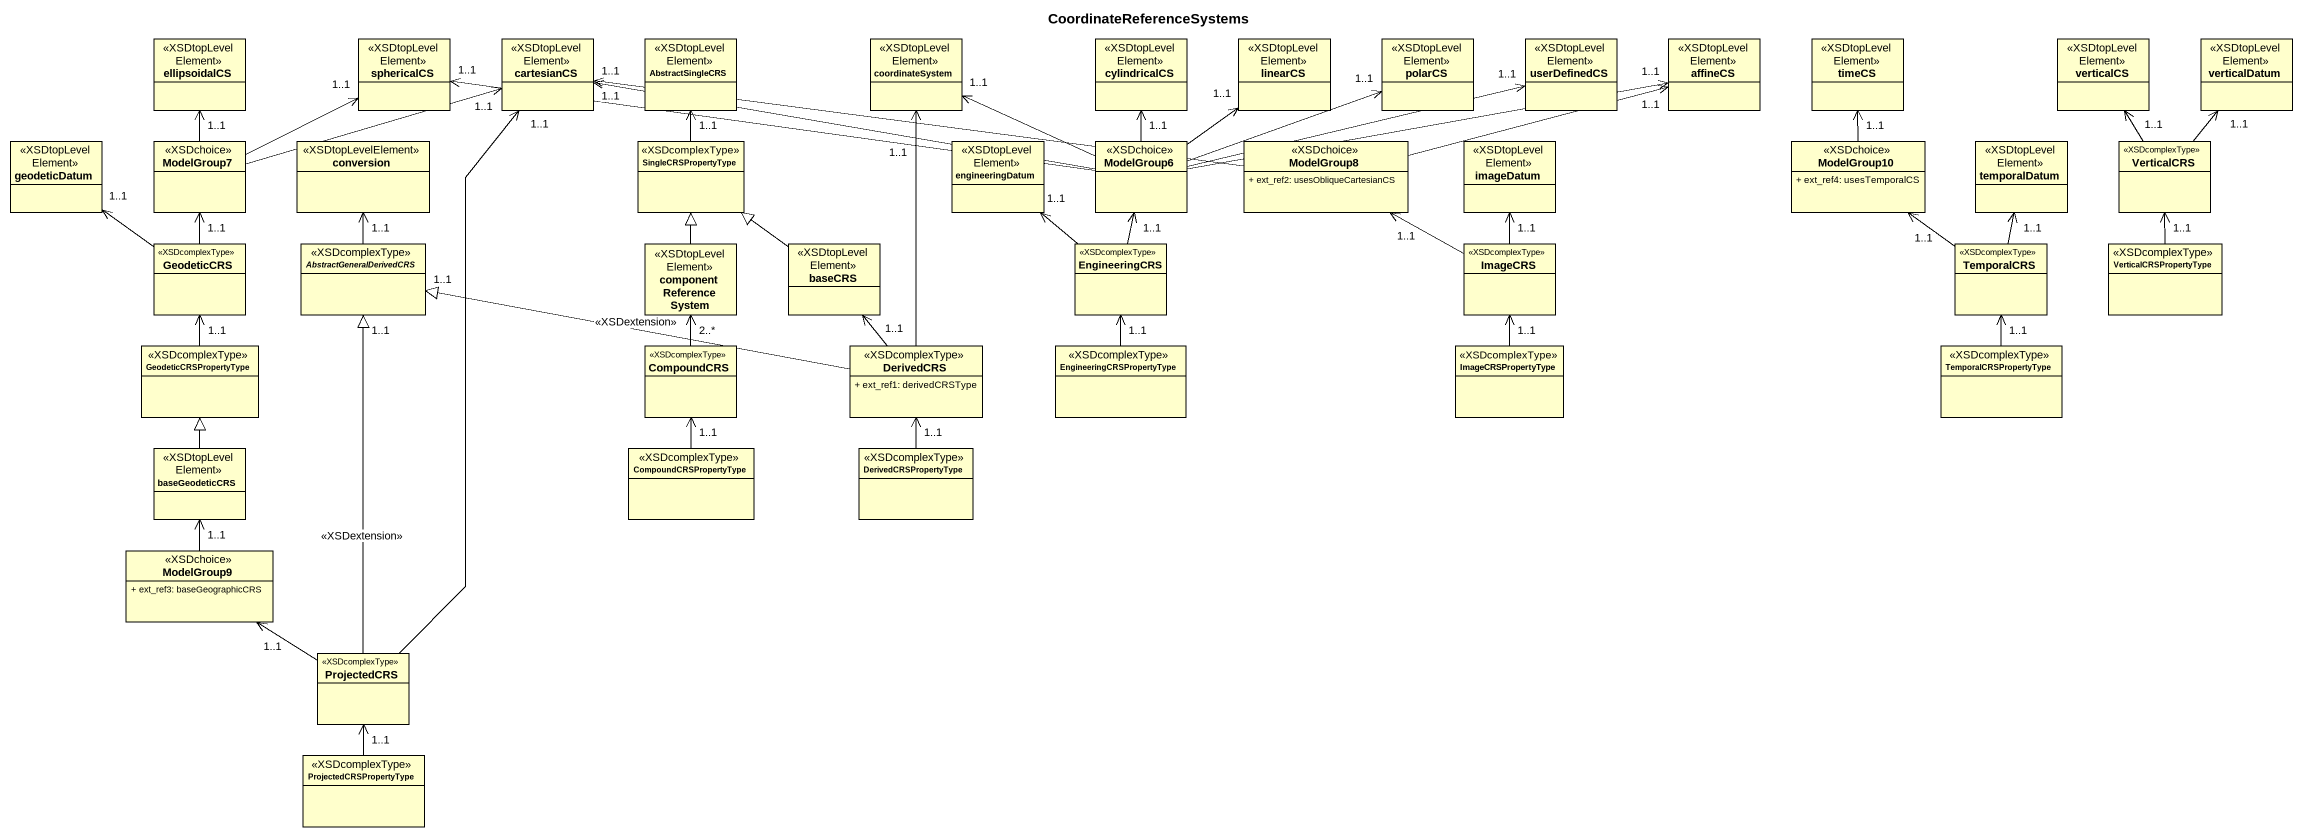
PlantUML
@startuml
title CoordinateReferenceSystems
hide circle
hide empty members
skinparam classAttributeIconSize 0
class ellipsoidalCS <<XSDtopLevelElement>>
class sphericalCS <<XSDtopLevelElement>>
class cartesianCS <<XSDtopLevelElement>>
class AbstractSingleCRS <<XSDtopLevelElement>>
class coordinateSystem <<XSDtopLevelElement>>
class cylindricalCS <<XSDtopLevelElement>>
class linearCS <<XSDtopLevelElement>>
class polarCS <<XSDtopLevelElement>>
class userDefinedCS <<XSDtopLevelElement>>
class affineCS <<XSDtopLevelElement>>
class timeCS <<XSDtopLevelElement>>
class verticalCS <<XSDtopLevelElement>>
class verticalDatum <<XSDtopLevelElement>>
class geodeticDatum <<XSDtopLevelElement>>
class ModelGroup7 <<XSDchoice>>
class conversion <<XSDtopLevelElement>>
class SingleCRSPropertyType <<XSDcomplexType>>
class engineeringDatum <<XSDtopLevelElement>>
class ModelGroup6 <<XSDchoice>>
class ModelGroup8 <<XSDchoice>> {
  + ext_ref2: usesObliqueCartesianCS
}
class imageDatum <<XSDtopLevelElement>>
class ModelGroup10 <<XSDchoice>> {
  + ext_ref4: usesTemporalCS
}
class temporalDatum <<XSDtopLevelElement>>
class VerticalCRS <<XSDcomplexType>>
class GeodeticCRS <<XSDcomplexType>>
abstract class AbstractGeneralDerivedCRS <<XSDcomplexType>>
class componentReferenceSystem <<XSDtopLevelElement>>
class baseCRS <<XSDtopLevelElement>>
class EngineeringCRS <<XSDcomplexType>>
class ImageCRS <<XSDcomplexType>>
class TemporalCRS <<XSDcomplexType>>
class VerticalCRSPropertyType <<XSDcomplexType>>
class GeodeticCRSPropertyType <<XSDcomplexType>>
class CompoundCRS <<XSDcomplexType>>
class DerivedCRS <<XSDcomplexType>> {
  + ext_ref1: derivedCRSType
}
class EngineeringCRSPropertyType <<XSDcomplexType>>
class ImageCRSPropertyType <<XSDcomplexType>>
class TemporalCRSPropertyType <<XSDcomplexType>>
class baseGeodeticCRS <<XSDtopLevelElement>>
class CompoundCRSPropertyType <<XSDcomplexType>>
class DerivedCRSPropertyType <<XSDcomplexType>>
class ModelGroup9 <<XSDchoice>> {
  + ext_ref3: baseGeographicCRS
}
class ProjectedCRS <<XSDcomplexType>>
class ProjectedCRSPropertyType <<XSDcomplexType>>
ModelGroup7 -up-> "1..1" ellipsoidalCS
ModelGroup7 -right-> "1..1" sphericalCS
ModelGroup7 -right-> "1..1" cartesianCS
SingleCRSPropertyType -up-> "1..1" AbstractSingleCRS
ModelGroup6 -left-> "1..1" sphericalCS
ModelGroup6 -left-> "1..1" cartesianCS
ModelGroup6 -left-> "1..1" coordinateSystem
ModelGroup6 -up-> "1..1" cylindricalCS
ModelGroup6 -up-> "1..1" linearCS
ModelGroup6 -right-> "1..1" polarCS
ModelGroup6 -right-> "1..1" userDefinedCS
ModelGroup6 -right-> "1..1" affineCS
ModelGroup8 -left-> "1..1" cartesianCS
ModelGroup8 -right-> "1..1" affineCS
ModelGroup10 -up-> "1..1" timeCS
VerticalCRS -up-> "1..1" verticalCS
VerticalCRS -up-> "1..1" verticalDatum
GeodeticCRS -up-> "1..1" geodeticDatum
GeodeticCRS -up-> "1..1" ModelGroup7
AbstractGeneralDerivedCRS -up-> "1..1" conversion
componentReferenceSystem -up-|> SingleCRSPropertyType
baseCRS -up-|> SingleCRSPropertyType
EngineeringCRS -up-> "1..1" engineeringDatum
EngineeringCRS -up-> "1..1" ModelGroup6
ImageCRS -left-> "1..1" ModelGroup8
ImageCRS -up-> "1..1" imageDatum
TemporalCRS -up-> "1..1" ModelGroup10
TemporalCRS -up-> "1..1" temporalDatum
VerticalCRSPropertyType -up-> "1..1" VerticalCRS
GeodeticCRSPropertyType -up-> "1..1" GeodeticCRS
CompoundCRS -up-> "2..*" componentReferenceSystem
DerivedCRS -up-> "1..1" coordinateSystem
DerivedCRS -left-|> "1..1" AbstractGeneralDerivedCRS : <<XSDextension>>
DerivedCRS -up-> "1..1" baseCRS
EngineeringCRSPropertyType -up-> "1..1" EngineeringCRS
ImageCRSPropertyType -up-> "1..1" ImageCRS
TemporalCRSPropertyType -up-> "1..1" TemporalCRS
baseGeodeticCRS -up-|> GeodeticCRSPropertyType
CompoundCRSPropertyType -up-> "1..1" CompoundCRS
DerivedCRSPropertyType -up-> "1..1" DerivedCRS
ModelGroup9 -up-> "1..1" baseGeodeticCRS
ProjectedCRS -up-> "1..1" cartesianCS
ProjectedCRS -up-|> "1..1" AbstractGeneralDerivedCRS : <<XSDextension>>
ProjectedCRS -up-> "1..1" ModelGroup9
ProjectedCRSPropertyType -up-> "1..1" ProjectedCRS
@enduml
